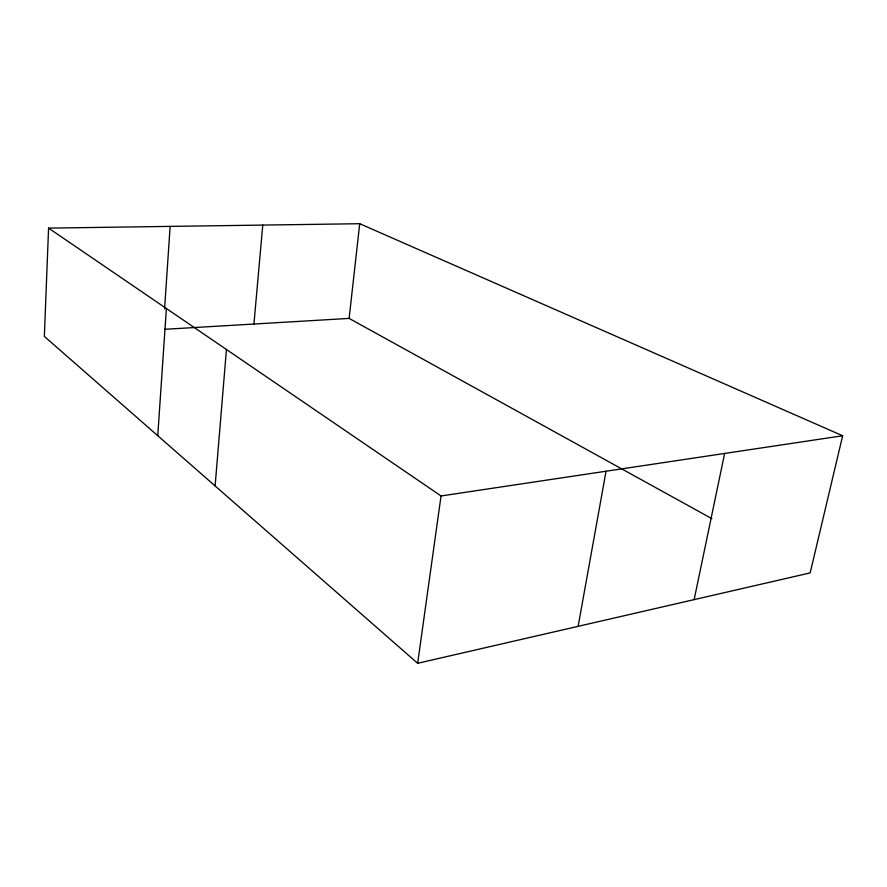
<?xml version="1.0" encoding="UTF-8"?>
<svg xmlns="http://www.w3.org/2000/svg" width="887" height="887" viewBox="0 0 887 887"><rect width="100%" height="100%" fill="white"/><g stroke="black" fill="none" stroke-linecap="round" stroke-linejoin="round"><path stroke-width="1.33" d="M48.574 228.114L44.35 336.406L417.655 663.288L810.175 572.902L842.65 435.761L359.712 223.712L48.574 228.114L441.05 495.955L842.65 435.761M164.583 308.787L170.138 226.396M157.753 435.705L166.39 308.521M215.109 485.932L226.44 349.5M253.937 324.032L262.763 225.087M711.895 518.651L349.123 318.411L359.712 223.712M417.655 663.288L441.05 495.955M578.136 626.333L606.054 471.23M694.144 599.623L724.635 453.457M164.561 329.31L349.123 318.411"/></g></svg>
